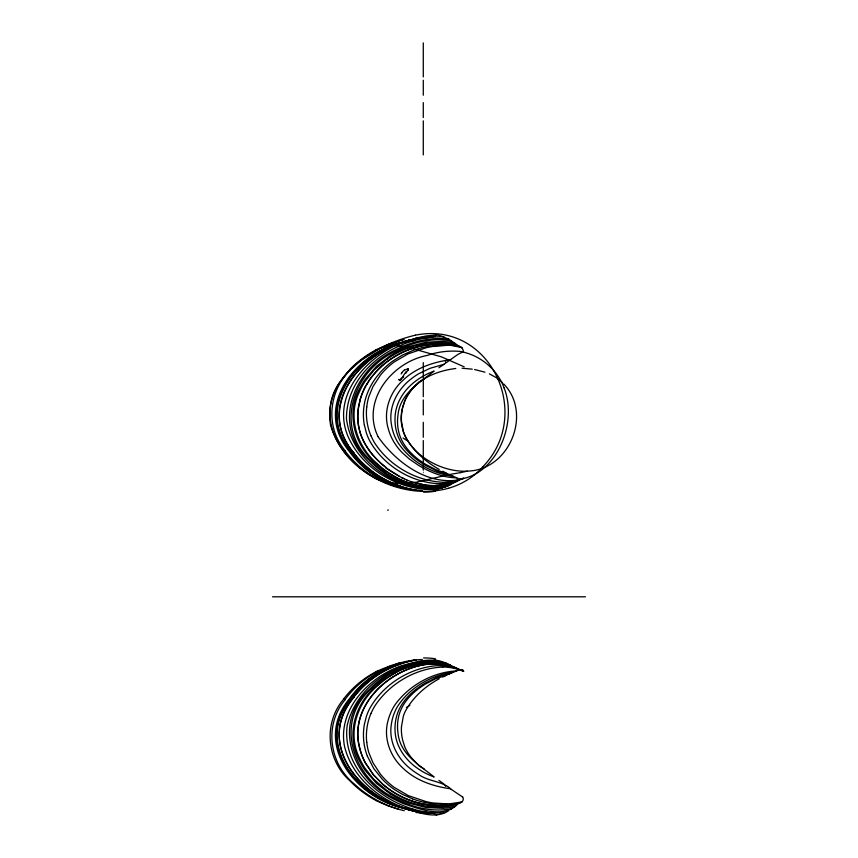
<?xml version="1.0" encoding="UTF-8"?>
<svg xmlns="http://www.w3.org/2000/svg" width="858" height="858" viewBox="0 0 858 858"><rect width="100%" height="100%" fill="white"/><g stroke="black" fill="none" stroke-linecap="round" stroke-linejoin="round"><path stroke-width="0.64" stroke-dasharray="4.29 3.22" d="M423.284 471.879L423.284 472.94"/><path stroke-width="1.29" d="M408.161 368.854L407.432 370.688M366.763 407.035L367.106 404.386A56.36 55.566 38.2 0 1 368.886 396.546L372.973 386.572L380.426 375.161A75.247 74.206 31.4 0 1 394.219 361.947L408.236 353.796L426.083 347.79A102.392 100.954 28.2 0 1 433.29 346.418C440.68 346.718 462.548 341.119 463.502 351.812C451.898 350.203 438.856 351.319 427.359 355.405C391.849 362.044 360.886 400.879 377.992 436.572M360.028 400.471L358.698 406.66A59.041 58.934 0.4 0 0 358.483 424.935A53.421 53.325 9.8 0 0 359.931 431.51L359.781 431.52A53.217 53.11 10.5 0 1 358.419 425.278M403.818 403.689C389.575 442.481 434.909 474.656 470.27 470.945C510.371 467.9 532.067 412.816 503.625 383.891M404.032 403.121C411.261 381.317 434.577 371.042 455.78 368.49M404.536 401.705L402.595 407.915A45.12 43.855 -90 0 0 401.437 420.946L403.335 431.563A38.202 37.13 90 0 0 404.976 435.875C412.494 450.225 425.171 461.55 439.221 469.401M364.318 388.695L365.369 386.894M365.218 387.173L364.36 388.878A65.111 64.94 -31.9 0 0 359.995 400.461L358.612 406.317A58.955 58.848 2.1 0 0 358.387 425.289M365.218 386.937L366.001 385.499M365.369 386.647L365.84 385.778M412.344 798.809A92.621 92.224 -41.1 0 0 435.274 804.139C441.109 803.903 466.913 807.239 462.816 797.061M366.119 385.499L366.816 384.073M366.28 385.221L369.455 380.137A77.585 77.338 -37.5 0 1 380.555 367.363M339.2 383.151C324.26 403.871 328.421 432.582 344.004 451.673M367.106 383.805L367.803 382.668M367.814 382.432L369.401 380.019M407.024 371.364L405.727 373.337M401.115 373.938L401.812 372.962M339.393 382.904L349.689 369.83M345.088 699.774C323.852 724.924 329.107 763.588 354.29 783.965A100.461 99.464 -60.4 0 0 361.475 790.175C373.562 799.484 387.58 806.466 402.381 810.252M351.158 698.487C315.025 741.859 355.115 794.755 400.718 807.067A127.016 125.064 -38.7 0 0 417.32 811.303L433.301 813.363L427.863 813.041M403.55 376.469L400.418 380.083L399.152 379.826M344.004 698.777C323.23 722.533 326.372 759.738 349.689 780.608A106.574 105.781 -85.3 0 0 376.126 800.557M353.861 697.157C317.128 739.51 355.48 793.253 400.6 806.724M354.086 697.071C312.087 746.878 367.02 804.257 418.425 811.668M482.839 466.752C533.933 414.232 490.272 320.345 415.572 335.135M458.226 803.549C444.423 819.058 420.077 809.137 403.571 803.71A111.122 110.843 -48.8 0 1 395.324 799.828C353.078 780.512 330.587 723.626 369.766 689.071A91.066 90.841 -60.2 0 1 405.33 666.269M482.818 466.773C473.991 477.037 461.926 484.373 448.959 488.116M463.266 478.549C498.058 471.128 517.471 421.771 504.15 388.052M369.423 380.04A77.51 77.252 -35.7 0 1 380.448 367.353L381.467 366.43M380.512 367.31L381.145 366.72M381.327 366.452L385.446 363.041A86.326 86.186 -33.8 0 1 394.991 356.456A87.827 87.752 -33.6 0 1 432.282 344.262L437.816 343.951A71.461 71.407 -35.6 0 1 459.051 346.471A71.461 71.407 -32.3 0 0 437.934 343.983M460.435 472.64L449.367 474.538L435.714 469.616L425.429 464.242A100.429 91.559 -26.4 0 1 420.795 461.186C410.242 453.807 400.922 443.35 398.402 430.384A51.459 46.943 -26.8 0 1 397.983 415.047C399.978 393.779 419.09 383.011 434.137 371.064A68.361 63.589 -29.6 0 0 423.648 375.858A63.985 59.534 -29.6 0 0 417.621 379.665C405.008 388.32 395.313 402.338 395.023 417.996A51.684 48.069 -30 0 0 397.072 433.494C400.847 445.731 410.253 455.319 420.667 462.323A104.622 97.254 -29.5 0 0 425.718 465.508L437.215 471.117L452.241 475.922M381.638 366.173L385.457 362.945A86.529 86.39 -31.5 0 1 395.045 356.36A87.859 87.773 -30.6 0 1 432.389 344.219L437.934 343.929M418.704 382.336L415.047 386.25A45.538 44.251 -90 0 0 404.44 401.662M419.036 382.067L424.12 379.054M404.665 370.055L408.129 368.672A9.395 2.038 -30.3 0 1 408.129 368.876M452.852 483.247L450.353 484.598A71.804 71.643 24.1 0 1 416.334 485.296M441.945 365.68L457.915 354.418L462.698 352.016M387.087 359.052L373.831 370.366L364.886 381.66A71.042 70.646 -7.3 0 0 359.427 391.763C347.158 416.58 356.885 446.75 377.466 463.888A96.643 96.332 14 0 0 384.255 469.605C394.208 477.187 405.727 482.893 418.028 485.381M438.931 367.728L441.366 366.076M458.526 803.345L461.368 802.209M462.773 479.032C429.268 487.323 396.192 462.709 378.035 436.668M457.035 481.241L453.625 482.925M460.049 346.836L448.97 339.285L440.819 335.821L436.701 334.888L433.526 336.626L425.804 337.237M462.194 801.876L448.895 803.967L433.29 803.002A102.392 101.094 -29.9 0 1 426.083 801.608L408.236 795.591L394.24 787.397A75.247 74.303 -33.2 0 1 380.416 774.173L372.973 762.741L368.886 752.745A56.36 55.641 -40.4 0 1 367.106 744.894L366.763 742.234M448.53 810.767C438.631 817.492 426.254 814.853 415.529 811.711M439.221 678.753C425.107 686.357 412.462 697.661 404.976 711.947A38.202 37.13 87.6 0 0 403.335 716.258L401.437 726.865A45.12 43.855 87.6 0 0 402.595 739.896L404.536 746.117M448.734 674.195L458.687 670.077L462.698 669.98M376.104 349.796L389.114 344.079L402.381 340.015M462.698 479.064L459.266 478.903L452.745 476.136M459.384 480.137L457.26 481.145M446.846 675.053L442.749 676.994M447.876 485.896L447.125 486.239M447.007 486.282L449.356 485.188A36.776 20.356 64.9 0 0 450.375 484.802M446.653 486.443L434.287 489.993M376.104 671.61C390.712 665.154 406.188 659.888 422.318 659.512M396.771 664.156L401.265 662.58M411.368 339.543C371.557 350.59 329.386 393.157 348.176 436.808C363.427 470.656 401.276 491.913 438.02 489.339M400.729 342.535C354.772 354.311 313.02 406.821 349.024 451.061A94.208 92.814 43.5 0 0 373.241 474.785L378.314 478.088A104.697 103.153 43.5 0 0 391.806 484.92L376.104 478.796M399.335 340.787L379.515 348.734L361.475 360.156A100.461 99.528 64 0 0 354.29 366.387C329.129 386.797 323.831 425.471 345.088 450.643M405.351 666.334L408.194 665.411M418.318 338.406C366.913 345.871 311.969 403.196 353.861 453.067M413.438 338.899L426.083 335.961L436.701 334.888M413.245 346.342L427.316 343.275L441.495 342.642A71.021 70.849 8.4 0 1 456.402 344.884M398.852 663.159L396.031 664.178A104.579 103.089 -43 0 0 381.52 670.945L370.753 677.949A93.404 92.074 -43 0 0 350.289 698.702C314.135 742.492 354.955 795.269 400.74 807.464A120.474 118.522 -39.8 0 0 426.212 812.816L426.876 812.858M448.734 488.181C401.812 501.447 344.905 472.297 330.587 425.386C322.49 376.029 374.067 344.959 415.465 335.156M410.907 340.122L416.462 338.792M384.052 346.932C394.487 344.112 405.384 346.246 415.497 349.431M433.161 336.701L427.681 337.033M446.664 675.139L435.714 678.699L425.429 684.03A100.429 91.184 25.8 0 0 420.795 687.076C410.253 694.401 400.922 704.783 398.402 717.706A51.459 46.75 26.2 0 0 397.983 732.979C399.978 754.289 419.24 764.875 434.137 776.994A68.361 63.374 28.9 0 1 423.648 772.2A63.985 59.32 28.9 0 1 417.621 768.393C405.03 759.759 395.313 745.784 395.023 730.147A51.684 47.898 29.3 0 1 397.072 714.714C400.858 702.509 410.263 692.974 420.667 686.025A104.622 96.911 28.8 0 1 425.718 682.861L437.215 677.294L449.399 673.895M462.773 352.005C481.413 356.091 497.565 370.088 504.139 388.041M416.312 664.446L399.882 670.034L384.674 679.075A95.152 94.884 -25.7 0 0 375.493 686.754C353.882 705.029 345.57 737.73 360.521 762.708A74.238 73.874 1.1 0 0 365.036 770.194L376.49 783.418L390.497 794.133M402.713 339.929L404.204 339.586M443.886 364.339L430.062 368.307L418.715 373.734A63.739 60.725 -35.7 0 0 411.207 378.893C397.436 389.317 388.406 406.799 391.387 424.249A53.003 50.483 -36.2 0 0 394.369 435.435A52.113 49.635 -36.3 0 0 397.372 441.656C409.448 460.671 430.995 473.38 453.185 476.319M467.31 471.171L460.456 472.64M449.367 474.538L416.741 482.099M418.425 338.374L422.19 337.709M451.522 808.804C436.025 811.732 419.83 809.051 405.319 803.185A105.866 105.609 -34.8 0 1 394.455 798.047C352.874 778.142 333.119 721.342 372.061 688.116A92.771 92.557 -45.8 0 1 391.237 673.391L401.952 668.168L413.17 664.51A76.18 75.976 -41 0 1 447.715 663.835L449.356 664.628A36.776 20.227 -64.5 0 1 450.364 665.025M415.926 482.228L414.307 482.421M422.061 337.752L424.088 337.43M350.311 451.587C314.103 407.807 354.976 354.912 400.74 342.653A120.474 118.672 41.9 0 1 426.212 337.28L431.081 337.194L417.32 338.749A127.016 125.236 40.8 0 0 400.74 343.061C355.083 355.341 315.047 408.44 351.158 451.801M413.492 482.528L412.687 482.636M450.6 359.674C437.344 361.54 424.131 365.261 412.784 372.544A63.395 61.444 -44.4 0 0 403.003 380.233C389.8 392.16 383.022 411.261 388.245 428.614A55.191 53.486 -44.9 0 0 393.822 441.849L396.525 445.946A64.329 62.323 -44.8 0 0 402.574 453.013L409.427 459.084L418.361 465.229A116.881 113.245 -44.4 0 0 422.415 467.567C432.893 473.337 444.519 477.681 456.617 477.831M408.698 483.022L410.253 482.829M423.927 337.473L425.976 337.194M442.363 488.159C399.431 493.833 351.855 462.794 346.439 418.586C346.428 369.68 398.262 335.124 443.886 336.84M453.185 672.264C431.027 675.149 409.459 687.762 397.372 706.735A52.113 49.496 35.3 0 0 394.358 712.923A53.003 50.354 35.2 0 0 391.387 724.077C388.406 741.516 397.469 758.955 411.207 769.358A63.739 60.564 34.7 0 0 418.704 774.517C428.732 781.842 442.492 780.801 451.49 789.521M416.109 337.634L426.222 337.333M443.886 813.062L430.566 812.901M430.394 812.912L420.184 811.979M411.154 482.775L411.872 482.722M406.242 483.086L401.383 483.258M456.617 670.892C432.647 672.2 409.18 685.295 395.088 704.665A55.191 53.378 43.4 0 0 388.245 719.883C383.011 737.215 389.822 756.295 403.013 768.2A63.395 61.326 42.9 0 0 412.795 775.9C424.131 783.182 437.344 786.936 450.6 788.813M426.222 812.762L416.109 812.537M442.867 667.074C415.787 668.092 389.371 683.622 374.656 706.273A57.154 56.692 -25.9 0 0 371.042 713.416M401.319 483.258L392.61 483.108M462.087 368.221L472.243 369.154M272.544 596.803L585.456 596.803M392.406 483.086L384.052 482.421M422.318 490.626L408.333 489.21L393.779 485.585M437.934 805.651L432.389 805.362A87.462 87.269 27.1 0 1 383.44 784.845M445.924 663.105C431.735 656.831 415.229 661.883 401.158 665.862C368.768 677.155 337.526 709.716 344.487 746.245C352.37 779.064 382.228 801.973 413.438 811.11M429.751 813.202L433.526 813.395L436.701 815.1M436.25 483.569C408.934 481.317 382.711 464.446 369.487 440.433A55.169 55.073 32.1 0 1 366.398 432.99L364.414 425.171M432.282 805.33L437.816 805.63A71.461 71.386 28.5 0 0 459.062 803.131A71.461 71.375 25.9 0 1 437.934 805.608M442.363 661.765C401.136 656.424 356.638 684.373 347.179 725.493C341.323 772.221 388.073 808.032 430.684 812.751M425.804 812.794L422.061 812.29M434.287 660.027L437.966 660.628M448.97 339.285C433.569 337.044 417.803 340.176 403.571 346.139A111.122 110.886 55.5 0 0 395.324 350.021C353.088 369.369 330.577 426.276 369.766 460.843M451.522 340.969C436.014 338.041 419.83 340.744 405.319 346.611A105.866 105.663 40.1 0 0 394.455 351.748C352.885 371.686 333.119 428.507 372.061 461.754A92.771 92.589 52.3 0 0 391.237 476.48L401.952 481.692L413.17 485.349A76.18 76.019 46.7 0 0 447.726 486.014M420.313 812.011L416.462 811.25M474.603 369.53L484.931 372.179M404.204 810.671L402.713 810.327M364.339 425.182A59.856 59.674 42.9 0 1 366.463 395.71L368.296 390.98A68.404 68.029 57.8 0 1 377.391 375.879L380.78 371.804A78.561 78.196 46.6 0 1 392.9 360.982L402.305 355.158L412.344 350.654A92.621 92.16 37.4 0 1 435.274 345.345L449.335 345.109L462.237 347.597M416.312 485.36L399.882 479.772L384.674 470.742A95.152 94.948 29.5 0 1 375.493 463.063C353.871 444.766 345.581 412.044 360.521 387.044A74.238 73.949 -1.2 0 1 365.036 379.558L376.49 366.323L390.497 355.598A98.252 98.027 15.6 0 1 409.084 346.589L426.051 342.192L443.264 341.409A70.431 70.324 27.3 0 1 454.676 343.114M414.596 810.842L409.094 809.426A133.054 131.682 -45.6 0 1 400.6 806.713M415.519 349.442L441.538 356.896L464.199 366.827M399.335 809.502L387.655 805.716L376.104 800.611M460.178 346.868L461.293 347.265M414.489 482.711L425.042 485.038A64.715 64.65 -26.6 0 0 457.228 481.081M413.245 803.324L427.316 806.391L441.495 807.024A71.021 70.806 -7.3 0 0 456.402 804.783M411.894 481.874L424.774 485.06A64.843 64.768 -24 0 0 457.014 481.177M405.351 483.569L408.194 484.491M401.265 487.698L396.771 486.132M400.729 807.592C354.783 795.913 313.009 743.489 349.024 699.27A94.208 92.696 -41.3 0 1 373.241 675.557L378.314 672.243A104.697 103.024 -41.3 0 1 391.806 665.411M462.73 670.881L457.26 668.511A64.715 64.618 21.9 0 0 424.978 664.596C387.473 670.473 349.217 706.81 359.566 747.275A65.133 64.918 28.5 0 0 365.454 762.955L373.348 774.635L383.344 784.791M398.852 487.13L396.031 486.111A104.579 103.217 45.4 0 1 381.52 479.354L370.753 472.361A93.404 92.181 45.4 0 1 350.289 451.608M462.612 796.985L451.587 789.596M411.701 481.896L406.606 479.933M412.344 798.809L402.305 794.293L395.184 790.036A78.872 78.55 -48.5 0 1 382.378 779.332L373.691 768.468L367.417 756.252M463.438 671.181L463.631 671.256A56.585 55.867 -28.5 0 0 442.867 666.988M416.334 664.521A71.804 71.589 -21 0 1 450.3 665.165L457.035 668.414A64.843 64.736 19.9 0 0 424.689 664.585C387.183 670.527 348.959 706.992 359.47 747.457M446.171 663.213L447.715 663.878M489.36 373.863L496.407 377.692L502.541 382.765M406.778 479.912L401.619 477.616M424.12 768.875L419.036 765.819L415.047 761.593A45.538 44.251 87.6 0 1 404.44 746.16M404.257 478.785C396.793 475.9 370.098 457.507 399.302 476.287M442.749 471.256L446.664 473.23M438.931 780.426L443.886 783.933M387.087 790.636L373.831 779.321L364.886 768.049A71.042 70.57 6.6 0 1 359.427 757.957C347.158 733.161 356.896 703.013 377.466 685.885A96.643 96.257 -12.4 0 1 384.255 680.18C394.208 672.597 405.727 666.891 418.028 664.403A69.187 68.908 -8 0 1 451.222 665.872M462.773 670.023L463.674 671.203M386.668 467.996L382.507 464.586A85.961 85.864 -8.4 0 1 370.184 451.608L367.288 447.393A59.384 59.288 5.3 0 1 360.081 432.25L359.792 431.553M386.39 467.921L382.936 465.111A86.583 86.476 -7.5 0 1 370.077 451.694M383.376 784.931L373.348 774.795L365.454 763.105A65.294 65.058 26.9 0 1 359.427 747.468M369.948 451.426L368.404 449.281M354.086 453.142C317.299 410.843 355.512 356.982 400.589 343.361A133.054 131.81 48.5 0 1 409.062 340.637M368.232 449.045L367.417 447.833M423.284 42.9L423.284 76.941M423.284 80.266L423.284 95.206M423.284 102.606L423.284 117.567M423.284 120.871L423.284 154.933M423.284 362.602L423.284 396.643M423.284 399.967L423.284 414.907M423.284 422.308L423.284 437.258M423.284 440.562L423.284 470.13M376.158 478.7A96.579 95.86 90 0 1 343.865 451.78M378.496 479.515A97.093 96.193 64.8 0 1 344.937 450.761M349.614 369.755A106.574 105.781 -90 0 1 376.126 349.839M400.783 342.792A117.546 115.98 43.5 0 1 428.292 336.947M415.444 490.197A98.895 97.962 51 0 1 399.903 486.154M396.836 485.95A97.244 95.903 42.9 0 1 350.976 451.941M416.366 490.261A98.488 97.587 51.6 0 1 400.139 486.143M399.946 486.014A96.525 95.624 51.5 0 1 353.711 453.185M435.467 491.151A86.755 41.956 28.4 0 1 423.53 492.17M400.182 486.003A96.45 95.581 52.1 0 1 353.925 453.26M445.817 486.894A79.58 79.386 61.2 0 1 408.236 484.352M405.33 483.633A91.066 90.862 67.7 0 1 369.809 460.8M451.222 483.912A69.187 68.962 9 0 1 418.039 485.328M387.13 359.105A93.801 93.458 1.4 0 1 413.266 346.407M387.623 510.21A133.322 1.866 -21 0 1 388.32 509.942M462.719 478.485A59.813 59.534 37.6 0 1 436.239 483.665M463.652 477.981A56.585 55.781 26.9 0 1 442.867 482.25C415.798 481.006 389.382 465.658 374.656 442.964A57.154 56.617 24.1 0 1 371.042 435.821M370.956 435.853A59.32 58.698 26.6 0 1 366.72 407.035M445.366 361.829A75.107 3.807 -39.3 0 1 445.645 362.28M406.467 440.208A133.076 8.387 35.3 0 1 403.121 438.041M403.7 342.707A104.376 67.707 -42.6 0 1 415.304 340.401M399.045 379.933A20.796 4.923 -44.7 0 1 398.873 379.375M402.82 376.791A29.708 7.347 -42.3 0 1 406.199 371.578M401.598 373.026A11.84 3.979 -29.4 0 1 404.3 370.066M408.483 369.905A38.76 6.446 -39.8 0 1 408.183 370.517M401.598 377.874A37.966 2.124 -51.2 0 1 399.635 380.566M403.314 376.973A23.734 2.038 -59.8 0 1 403.517 376.683M367.46 447.812A59.695 59.577 5.8 0 1 359.877 432.089M359.877 400.386A65.251 65.079 -29.9 0 1 364.285 388.674M343.865 698.669A96.579 95.86 -85.3 0 1 376.158 671.707M344.937 699.667A97.093 96.128 -61.2 0 1 378.496 670.881M415.326 809.823A104.376 68.286 43 0 1 403.71 807.592M428.292 813.127A117.546 115.841 -41.2 0 1 400.793 807.314M399.903 664.049A98.895 97.876 -48 0 1 415.444 659.995M400.139 664.06A98.488 97.49 -48.4 0 1 416.366 659.92M423.562 657.947A86.755 41.281 -28.2 0 1 435.51 658.837M408.236 665.54A79.58 79.354 -54.5 0 1 445.817 662.987M454.676 806.595A70.431 70.292 -23.1 0 1 443.264 808.3L426.051 807.517L409.073 803.163A98.252 97.962 -13.6 0 1 390.519 794.1M462.719 670.924A59.813 59.577 -41.6 0 0 436.239 665.722C408.944 668.178 382.711 684.866 369.487 708.955A55.18 55.094 -37.9 0 0 366.398 716.398L364.414 724.216A59.781 59.631 -48.4 0 0 367.374 756.273M445.077 785.36A75.107 3.228 39.3 0 1 445.667 786.378M406.381 707.507A133.076 9.47 -35.3 0 1 409.931 705.255M350.976 698.348A97.244 95.785 -40.6 0 1 396.836 664.328M353.711 697.039A96.525 95.538 -48.4 0 1 399.946 664.189M353.925 696.953A96.45 95.495 -48.9 0 1 400.182 664.189M413.266 803.249A93.801 93.372 -1.3 0 1 387.13 790.572M432.293 805.212A87.387 87.205 29 0 1 383.408 784.727M366.72 742.245A59.32 58.773 -28.4 0 1 370.967 713.384"/></g></svg>
